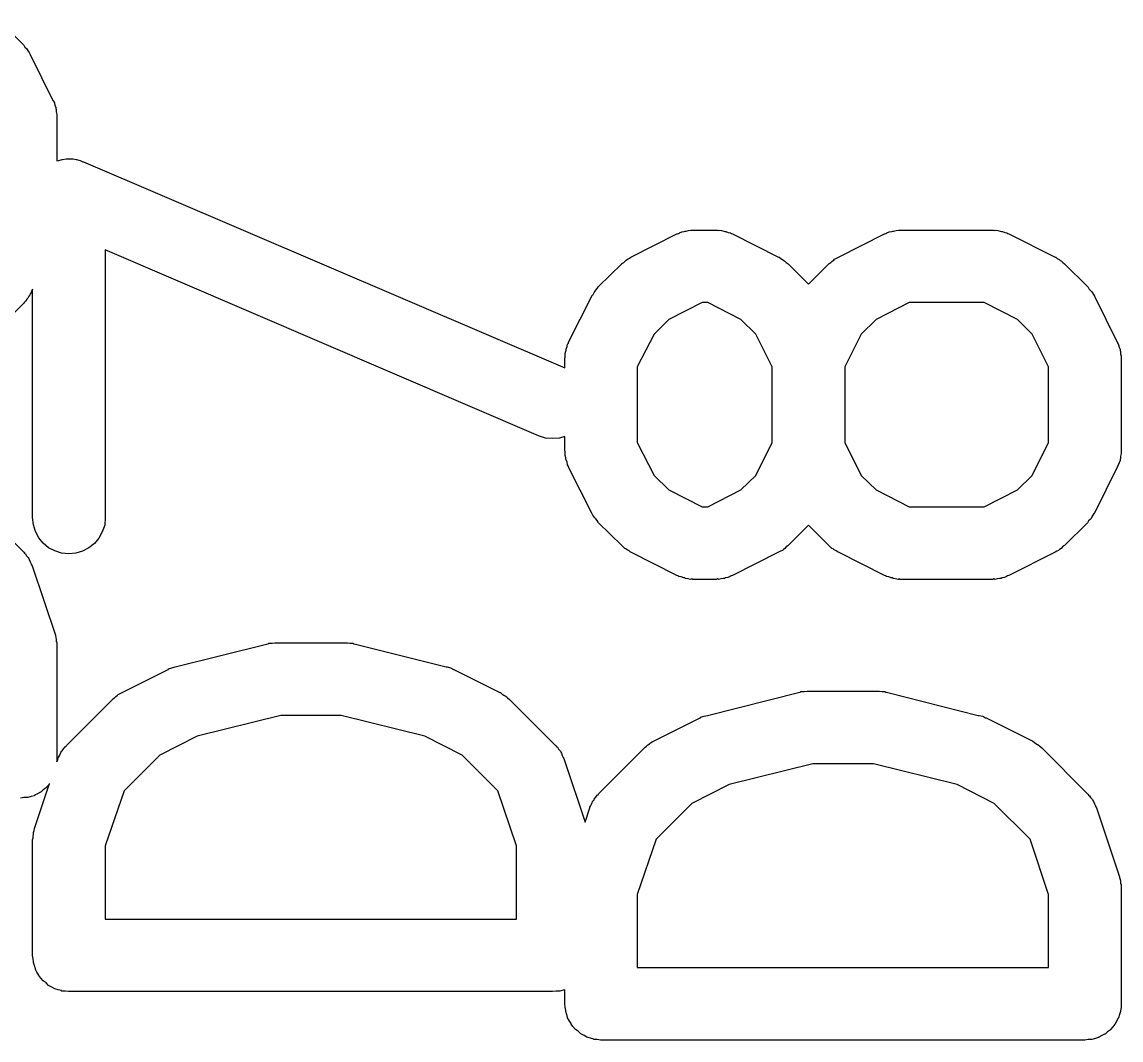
# Model space of a CAD drawing. Extents: x 116.8 to 159.2, y -137.5 to -92.6.
# Drawn here: x 134.455 to 136.727, y -137.313 to -135.209 of the extents above; entities that cross this region are included whole.
import ezdxf

# ---------------------------------------------------------------- set-up
doc = ezdxf.new("R2010")
doc.units = 0
doc.layers.add('BLACK', color=7, linetype='CONTINUOUS')

msp = doc.modelspace()

# ---------------------------------------------------------------- linework, layer by layer
at = {"layer": 'BLACK', "linetype": 'CONTINUOUS'}
for p, q in [((134.41, -135.209), (134.458, -135.256)), ((134.458, -135.256), (134.459, -135.257)), ((134.459, -135.257), (134.461, -135.261)), ((134.461, -135.261), (134.464, -135.264)), ((134.464, -135.264), (134.466, -135.266)), ((134.466, -135.266), (134.468, -135.269)), ((134.468, -135.269), (134.47, -135.272)), ((134.47, -135.272), (134.472, -135.276)), ((134.472, -135.276), (134.519, -135.371)), ((134.519, -135.371), (134.52, -135.372)), ((134.52, -135.372), (134.521, -135.374)), ((134.521, -135.374), (134.522, -135.376)), ((134.522, -135.376), (134.523, -135.381)), ((134.523, -135.381), (134.525, -135.386)), ((134.525, -135.386), (134.525, -135.388)), ((134.525, -135.388), (134.526, -135.39)), ((134.526, -135.39), (134.526, -135.395)), ((134.526, -135.395), (134.527, -135.4)), ((134.527, -135.4), (134.527, -135.403)), ((134.527, -135.403), (134.527, -135.405)), ((134.527, -135.405), (134.527, -135.496)), ((134.527, -135.496), (134.531, -135.495)), ((134.531, -135.495), (134.538, -135.493)), ((134.538, -135.493), (134.539, -135.493)), ((134.539, -135.493), (134.546, -135.492)), ((134.539, -135.493), (134.539, -135.493)), ((134.546, -135.492), (134.553, -135.492)), ((134.553, -135.492), (134.553, -135.492)), ((134.553, -135.492), (134.553, -135.492)), ((134.553, -135.492), (134.561, -135.492)), ((134.561, -135.492), (134.567, -135.493)), ((134.567, -135.493), (134.568, -135.493)), ((134.568, -135.493), (134.568, -135.493)), ((134.568, -135.493), (134.575, -135.495)), ((134.575, -135.495), (134.581, -135.498)), ((134.581, -135.498), (134.582, -135.498)), ((134.582, -135.498), (134.582, -135.498)), ((134.582, -135.498), (135.577, -135.924)), ((135.714, -135.695), (135.809, -135.647)), ((135.809, -135.647), (135.81, -135.647)), ((135.81, -135.647), (135.812, -135.646)), ((135.812, -135.646), (135.814, -135.645)), ((135.814, -135.645), (135.819, -135.643)), ((135.819, -135.643), (135.824, -135.642)), ((135.824, -135.642), (135.826, -135.641)), ((135.826, -135.641), (135.828, -135.641)), ((135.828, -135.641), (135.833, -135.64)), ((135.833, -135.64), (135.838, -135.639)), ((135.838, -135.639), (135.841, -135.639)), ((135.841, -135.639), (135.843, -135.639)), ((135.843, -135.639), (135.89, -135.639)), ((135.89, -135.639), (135.892, -135.639)), ((135.892, -135.639), (135.894, -135.64)), ((135.894, -135.64), (135.896, -135.639)), ((135.896, -135.639), (135.901, -135.64)), ((135.901, -135.64), (135.906, -135.641)), ((135.906, -135.641), (135.908, -135.642)), ((135.908, -135.642), (135.91, -135.642)), ((135.91, -135.642), (135.915, -135.644)), ((135.915, -135.644), (135.92, -135.645)), ((135.92, -135.645), (135.922, -135.646)), ((135.922, -135.646), (135.924, -135.647)), ((135.924, -135.647), (136.019, -135.695)), ((136.143, -135.695), (136.238, -135.647)), ((136.238, -135.647), (136.239, -135.647)), ((136.239, -135.647), (136.241, -135.646)), ((136.241, -135.646), (136.243, -135.645)), ((136.243, -135.645), (136.248, -135.643)), ((136.248, -135.643), (136.253, -135.642)), ((136.253, -135.642), (136.255, -135.641)), ((136.255, -135.641), (136.257, -135.641)), ((136.257, -135.641), (136.262, -135.64)), ((136.262, -135.64), (136.267, -135.639)), ((136.267, -135.639), (136.269, -135.639)), ((136.269, -135.639), (136.271, -135.639)), ((136.271, -135.639), (136.462, -135.639)), ((136.462, -135.639), (136.463, -135.639)), ((136.463, -135.639), (136.465, -135.64)), ((136.465, -135.64), (136.467, -135.639)), ((136.467, -135.639), (136.472, -135.64)), ((136.472, -135.64), (136.477, -135.641)), ((136.477, -135.641), (136.48, -135.642)), ((136.48, -135.642), (136.482, -135.642)), ((136.482, -135.642), (136.487, -135.644)), ((136.487, -135.644), (136.491, -135.645)), ((136.491, -135.645), (136.493, -135.646)), ((136.493, -135.646), (136.495, -135.647)), ((136.495, -135.647), (136.591, -135.695)), ((135.523, -136.064), (134.627, -135.68)), ((134.627, -135.68), (134.627, -136.233)), ((135.695, -135.708), (135.699, -135.706)), ((135.699, -135.706), (135.702, -135.703)), ((135.702, -135.703), (135.704, -135.701)), ((135.704, -135.701), (135.707, -135.699)), ((135.707, -135.699), (135.711, -135.697)), ((135.711, -135.697), (135.714, -135.695)), ((136.019, -135.695), (136.02, -135.695)), ((136.02, -135.695), (136.024, -135.698)), ((136.024, -135.698), (136.027, -135.7)), ((136.027, -135.7), (136.03, -135.702)), ((136.03, -135.702), (136.032, -135.703)), ((136.032, -135.703), (136.035, -135.706)), ((136.035, -135.706), (136.039, -135.709)), ((136.124, -135.708), (136.127, -135.706)), ((136.127, -135.706), (136.13, -135.703)), ((136.13, -135.703), (136.133, -135.701)), ((136.133, -135.701), (136.135, -135.699)), ((136.135, -135.699), (136.139, -135.697)), ((136.139, -135.697), (136.143, -135.695)), ((136.591, -135.695), (136.592, -135.695)), ((136.592, -135.695), (136.595, -135.698)), ((136.595, -135.698), (136.599, -135.7)), ((136.599, -135.7), (136.601, -135.702)), ((136.601, -135.702), (136.604, -135.703)), ((136.604, -135.703), (136.607, -135.706)), ((136.607, -135.706), (136.61, -135.709)), ((135.647, -135.756), (135.695, -135.709)), ((135.695, -135.709), (135.695, -135.708)), ((136.039, -135.709), (136.081, -135.751)), ((136.081, -135.751), (136.123, -135.709)), ((136.123, -135.709), (136.124, -135.708)), ((136.61, -135.709), (136.658, -135.756)), ((134.471, -135.773), (134.469, -135.776)), ((134.472, -135.772), (134.471, -135.773)), ((134.477, -135.761), (134.472, -135.772)), ((134.477, -136.233), (134.477, -135.761)), ((135.633, -135.775), (135.636, -135.772)), ((135.636, -135.772), (135.638, -135.768)), ((135.638, -135.768), (135.64, -135.765)), ((135.64, -135.765), (135.641, -135.763)), ((135.641, -135.763), (135.644, -135.76)), ((135.644, -135.76), (135.647, -135.756)), ((136.658, -135.756), (136.659, -135.757)), ((136.659, -135.757), (136.661, -135.761)), ((136.661, -135.761), (136.664, -135.764)), ((136.664, -135.764), (136.666, -135.766)), ((136.666, -135.766), (136.668, -135.769)), ((136.668, -135.769), (136.67, -135.772)), ((136.67, -135.772), (136.672, -135.776)), ((134.458, -135.791), (134.41, -135.839)), ((134.46, -135.788), (134.458, -135.791)), ((134.463, -135.785), (134.46, -135.788)), ((134.465, -135.782), (134.463, -135.785)), ((134.467, -135.78), (134.465, -135.782)), ((134.469, -135.776), (134.467, -135.78)), ((135.585, -135.871), (135.633, -135.776)), ((135.633, -135.776), (135.633, -135.775)), ((135.861, -135.789), (135.792, -135.824)), ((135.873, -135.789), (135.861, -135.789)), ((135.941, -135.824), (135.873, -135.789)), ((136.289, -135.789), (136.221, -135.824)), ((136.444, -135.789), (136.289, -135.789)), ((136.513, -135.824), (136.444, -135.789)), ((136.672, -135.776), (136.719, -135.871)), ((135.792, -135.824), (135.762, -135.854)), ((135.972, -135.854), (135.941, -135.824)), ((136.221, -135.824), (136.19, -135.854)), ((136.543, -135.854), (136.513, -135.824)), ((135.762, -135.854), (135.727, -135.922)), ((136.006, -135.922), (135.972, -135.854)), ((136.19, -135.854), (136.156, -135.922)), ((136.577, -135.922), (136.543, -135.854)), ((135.579, -135.889), (135.58, -135.887)), ((135.58, -135.885), (135.582, -135.88)), ((135.58, -135.887), (135.58, -135.885)), ((135.582, -135.88), (135.583, -135.875)), ((135.583, -135.875), (135.585, -135.873)), ((135.585, -135.873), (135.585, -135.871)), ((136.719, -135.871), (136.72, -135.872)), ((136.72, -135.872), (136.721, -135.874)), ((136.721, -135.874), (136.722, -135.876)), ((136.722, -135.876), (136.723, -135.881)), ((136.723, -135.881), (136.725, -135.886)), ((136.725, -135.886), (136.725, -135.888)), ((136.725, -135.888), (136.726, -135.89)), ((135.577, -135.904), (135.578, -135.902)), ((135.577, -135.905), (135.577, -135.904)), ((135.577, -135.924), (135.577, -135.905)), ((135.578, -135.894), (135.579, -135.889)), ((135.578, -135.899), (135.578, -135.894)), ((135.578, -135.902), (135.578, -135.899)), ((136.726, -135.89), (136.726, -135.895)), ((136.726, -135.895), (136.727, -135.9)), ((136.727, -135.9), (136.727, -135.903)), ((136.727, -135.903), (136.727, -135.905)), ((136.727, -135.905), (136.727, -136.095)), ((135.727, -135.922), (135.727, -136.078)), ((136.006, -136.078), (136.006, -135.922)), ((136.156, -135.922), (136.156, -136.078)), ((136.577, -136.078), (136.577, -135.922)), ((135.537, -136.069), (135.523, -136.064)), ((135.551, -136.07), (135.537, -136.069)), ((135.566, -136.069), (135.551, -136.07)), ((135.577, -136.066), (135.566, -136.069)), ((135.577, -136.095), (135.577, -136.066)), ((135.727, -136.078), (135.762, -136.146)), ((135.972, -136.146), (136.006, -136.078)), ((136.156, -136.078), (136.19, -136.146)), ((136.543, -136.146), (136.577, -136.078)), ((135.578, -136.097), (135.577, -136.095)), ((135.578, -136.1), (135.578, -136.097)), ((135.578, -136.105), (135.578, -136.1)), ((135.579, -136.11), (135.578, -136.105)), ((135.579, -136.112), (135.579, -136.11)), ((135.58, -136.114), (135.579, -136.112)), ((135.582, -136.119), (135.58, -136.114)), ((136.725, -136.115), (136.723, -136.12)), ((136.726, -136.111), (136.725, -136.113)), ((136.725, -136.113), (136.725, -136.115)), ((136.727, -136.101), (136.726, -136.106)), ((136.726, -136.106), (136.726, -136.111)), ((136.727, -136.095), (136.727, -136.096)), ((136.727, -136.096), (136.727, -136.098)), ((136.727, -136.098), (136.727, -136.101)), ((135.583, -136.124), (135.582, -136.119)), ((135.584, -136.126), (135.583, -136.124)), ((135.585, -136.128), (135.584, -136.126)), ((135.585, -136.129), (135.585, -136.128)), ((135.633, -136.224), (135.585, -136.129)), ((136.719, -136.129), (136.672, -136.224)), ((136.72, -136.127), (136.719, -136.129)), ((136.721, -136.125), (136.72, -136.127)), ((136.723, -136.12), (136.721, -136.125)), ((135.762, -136.146), (135.792, -136.176)), ((135.941, -136.176), (135.972, -136.146)), ((136.19, -136.146), (136.221, -136.176)), ((136.513, -136.176), (136.543, -136.146)), ((135.792, -136.176), (135.861, -136.211)), ((135.873, -136.211), (135.941, -136.176)), ((136.221, -136.176), (136.289, -136.211)), ((136.444, -136.211), (136.513, -136.176)), ((134.363, -136.209), (134.458, -136.304)), ((135.635, -136.228), (135.633, -136.224)), ((135.637, -136.231), (135.635, -136.228)), ((135.861, -136.211), (135.873, -136.211)), ((136.289, -136.211), (136.444, -136.211)), ((136.669, -136.228), (136.667, -136.232)), ((136.671, -136.225), (136.669, -136.228)), ((136.672, -136.224), (136.671, -136.225)), ((134.479, -136.248), (134.477, -136.233)), ((134.483, -136.262), (134.479, -136.248)), ((134.626, -136.249), (134.621, -136.263)), ((134.627, -136.234), (134.626, -136.249)), ((134.627, -136.233), (134.627, -136.234)), ((135.639, -136.234), (135.637, -136.231)), ((135.641, -136.236), (135.639, -136.234)), ((135.644, -136.239), (135.641, -136.236)), ((135.646, -136.243), (135.644, -136.239)), ((135.647, -136.244), (135.646, -136.243)), ((135.695, -136.291), (135.647, -136.244)), ((136.081, -136.249), (136.039, -136.291)), ((136.123, -136.291), (136.081, -136.249)), ((136.658, -136.244), (136.61, -136.291)), ((136.66, -136.24), (136.658, -136.244)), ((136.663, -136.237), (136.66, -136.24)), ((136.665, -136.235), (136.663, -136.237)), ((136.667, -136.232), (136.665, -136.235)), ((134.49, -136.275), (134.483, -136.262)), ((134.621, -136.263), (134.614, -136.276)), ((134.499, -136.286), (134.49, -136.275)), ((134.51, -136.296), (134.499, -136.286)), ((134.523, -136.302), (134.51, -136.296)), ((134.593, -136.296), (134.58, -136.303)), ((134.605, -136.287), (134.593, -136.296)), ((134.614, -136.276), (134.605, -136.287)), ((135.698, -136.294), (135.695, -136.291)), ((135.701, -136.297), (135.698, -136.294)), ((135.703, -136.298), (135.701, -136.297)), ((136.032, -136.297), (136.029, -136.299)), ((136.035, -136.294), (136.032, -136.297)), ((136.038, -136.292), (136.035, -136.294)), ((136.039, -136.291), (136.038, -136.292)), ((136.126, -136.294), (136.123, -136.291)), ((136.129, -136.297), (136.126, -136.294)), ((136.132, -136.298), (136.129, -136.297)), ((136.603, -136.297), (136.6, -136.299)), ((136.606, -136.294), (136.603, -136.297)), ((136.609, -136.292), (136.606, -136.294)), ((136.61, -136.291), (136.609, -136.292)), ((134.458, -136.304), (134.459, -136.305)), ((134.459, -136.305), (134.46, -136.307)), ((134.46, -136.307), (134.462, -136.308)), ((134.462, -136.308), (134.464, -136.312)), ((134.464, -136.312), (134.468, -136.316)), ((134.468, -136.316), (134.469, -136.318)), ((134.469, -136.318), (134.47, -136.32)), ((134.47, -136.32), (134.472, -136.325)), ((134.537, -136.307), (134.523, -136.302)), ((134.552, -136.308), (134.537, -136.307)), ((134.566, -136.307), (134.552, -136.308)), ((134.58, -136.303), (134.566, -136.307)), ((135.706, -136.3), (135.703, -136.298)), ((135.71, -136.302), (135.706, -136.3)), ((135.713, -136.305), (135.71, -136.302)), ((135.714, -136.305), (135.713, -136.305)), ((135.809, -136.353), (135.714, -136.305)), ((136.019, -136.305), (135.924, -136.353)), ((136.023, -136.303), (136.019, -136.305)), ((136.027, -136.301), (136.023, -136.303)), ((136.029, -136.299), (136.027, -136.301)), ((136.134, -136.3), (136.132, -136.298)), ((136.138, -136.302), (136.134, -136.3)), ((136.142, -136.305), (136.138, -136.302)), ((136.143, -136.305), (136.142, -136.305)), ((136.238, -136.353), (136.143, -136.305)), ((136.591, -136.305), (136.495, -136.353)), ((136.594, -136.303), (136.591, -136.305)), ((136.598, -136.301), (136.594, -136.303)), ((136.6, -136.299), (136.598, -136.301)), ((134.472, -136.325), (134.474, -136.329)), ((134.474, -136.329), (134.475, -136.331)), ((134.475, -136.331), (134.476, -136.333)), ((134.476, -136.333), (134.524, -136.476)), ((135.811, -136.354), (135.809, -136.353)), ((135.813, -136.355), (135.811, -136.354)), ((135.818, -136.356), (135.813, -136.355)), ((135.823, -136.358), (135.818, -136.356)), ((135.825, -136.358), (135.823, -136.358)), ((135.827, -136.359), (135.825, -136.358)), ((135.832, -136.36), (135.827, -136.359)), ((135.837, -136.361), (135.832, -136.36)), ((135.84, -136.36), (135.837, -136.361)), ((135.842, -136.361), (135.84, -136.36)), ((135.843, -136.361), (135.842, -136.361)), ((135.89, -136.361), (135.843, -136.361)), ((135.893, -136.36), (135.89, -136.361)), ((135.895, -136.361), (135.893, -136.36)), ((135.9, -136.36), (135.895, -136.361)), ((135.905, -136.359), (135.9, -136.36)), ((135.907, -136.359), (135.905, -136.359)), ((135.909, -136.358), (135.907, -136.359)), ((135.914, -136.357), (135.909, -136.358)), ((135.919, -136.355), (135.914, -136.357)), ((135.921, -136.354), (135.919, -136.355)), ((135.923, -136.353), (135.921, -136.354)), ((135.924, -136.353), (135.923, -136.353)), ((136.24, -136.354), (136.238, -136.353)), ((136.242, -136.355), (136.24, -136.354)), ((136.247, -136.356), (136.242, -136.355)), ((136.252, -136.358), (136.247, -136.356)), ((136.254, -136.358), (136.252, -136.358)), ((136.256, -136.359), (136.254, -136.358)), ((136.261, -136.36), (136.256, -136.359)), ((136.266, -136.361), (136.261, -136.36)), ((136.268, -136.36), (136.266, -136.361)), ((136.27, -136.361), (136.268, -136.36)), ((136.271, -136.361), (136.27, -136.361)), ((136.462, -136.361), (136.271, -136.361)), ((136.464, -136.36), (136.462, -136.361)), ((136.466, -136.361), (136.464, -136.36)), ((136.471, -136.36), (136.466, -136.361)), ((136.476, -136.359), (136.471, -136.36)), ((136.479, -136.359), (136.476, -136.359)), ((136.481, -136.358), (136.479, -136.359)), ((136.486, -136.357), (136.481, -136.358)), ((136.49, -136.355), (136.486, -136.357)), ((136.492, -136.354), (136.49, -136.355)), ((136.495, -136.353), (136.492, -136.354)), ((136.495, -136.353), (136.495, -136.353)), ((134.524, -136.476), (134.524, -136.477)), ((134.524, -136.477), (134.525, -136.481)), ((134.525, -136.481), (134.526, -136.485)), ((134.526, -136.485), (134.526, -136.489)), ((134.526, -136.489), (134.527, -136.492)), ((134.527, -136.492), (134.527, -136.496)), ((134.527, -136.496), (134.527, -136.5)), ((134.527, -136.5), (134.527, -136.738)), ((134.772, -136.542), (134.963, -136.494)), ((134.963, -136.494), (134.964, -136.494)), ((134.964, -136.494), (134.965, -136.493)), ((134.965, -136.493), (134.966, -136.493)), ((134.966, -136.493), (134.972, -136.493)), ((134.972, -136.493), (134.978, -136.492)), ((134.978, -136.492), (134.98, -136.492)), ((134.98, -136.492), (134.981, -136.492)), ((134.981, -136.492), (135.124, -136.492)), ((135.124, -136.492), (135.125, -136.492)), ((135.125, -136.492), (135.126, -136.492)), ((135.126, -136.492), (135.128, -136.492)), ((135.128, -136.492), (135.133, -136.493)), ((135.133, -136.493), (135.139, -136.493)), ((135.139, -136.493), (135.141, -136.494)), ((135.141, -136.494), (135.142, -136.494)), ((135.142, -136.494), (135.332, -136.542)), ((134.662, -136.595), (134.757, -136.547)), ((134.757, -136.547), (134.758, -136.547)), ((134.758, -136.546), (134.765, -136.544)), ((134.758, -136.547), (134.758, -136.546)), ((134.758, -136.547), (134.758, -136.547)), ((134.765, -136.544), (134.772, -136.542)), ((134.772, -136.542), (134.772, -136.542)), ((134.772, -136.542), (134.772, -136.542)), ((135.332, -136.542), (135.333, -136.542)), ((135.333, -136.542), (135.334, -136.542)), ((135.334, -136.542), (135.334, -136.542)), ((135.334, -136.542), (135.341, -136.544)), ((135.341, -136.544), (135.347, -136.547)), ((135.347, -136.547), (135.348, -136.547)), ((135.348, -136.547), (135.348, -136.547)), ((135.348, -136.547), (135.443, -136.595)), ((136.072, -136.593), (136.078, -136.592)), ((136.078, -136.592), (136.08, -136.592)), ((136.08, -136.592), (136.081, -136.592)), ((136.081, -136.592), (136.224, -136.592)), ((136.224, -136.592), (136.225, -136.592)), ((136.225, -136.592), (136.226, -136.592)), ((136.226, -136.592), (136.228, -136.592)), ((136.228, -136.592), (136.233, -136.593)), ((134.547, -136.704), (134.642, -136.609)), ((134.642, -136.609), (134.643, -136.608)), ((134.643, -136.608), (134.646, -136.606)), ((134.646, -136.606), (134.649, -136.603)), ((134.649, -136.603), (134.652, -136.601)), ((134.652, -136.601), (134.654, -136.599)), ((134.654, -136.599), (134.658, -136.597)), ((134.658, -136.597), (134.662, -136.595)), ((135.443, -136.595), (135.444, -136.595)), ((135.444, -136.595), (135.448, -136.598)), ((135.448, -136.598), (135.451, -136.6)), ((135.451, -136.6), (135.454, -136.602)), ((135.454, -136.602), (135.456, -136.603)), ((135.456, -136.603), (135.459, -136.606)), ((135.459, -136.606), (135.463, -136.609)), ((135.463, -136.609), (135.558, -136.704)), ((135.872, -136.642), (136.063, -136.594)), ((136.063, -136.594), (136.064, -136.594)), ((136.064, -136.594), (136.065, -136.593)), ((136.065, -136.593), (136.066, -136.593)), ((136.066, -136.593), (136.072, -136.593)), ((136.233, -136.593), (136.239, -136.593)), ((136.239, -136.593), (136.241, -136.594)), ((136.241, -136.594), (136.242, -136.594)), ((136.242, -136.594), (136.432, -136.642)), ((134.99, -136.642), (134.817, -136.685)), ((135.115, -136.642), (134.99, -136.642)), ((135.288, -136.685), (135.115, -136.642)), ((135.762, -136.695), (135.857, -136.647)), ((135.857, -136.647), (135.858, -136.647)), ((135.858, -136.646), (135.865, -136.644)), ((135.858, -136.647), (135.858, -136.646)), ((135.858, -136.647), (135.858, -136.647)), ((135.865, -136.644), (135.872, -136.642)), ((135.872, -136.642), (135.872, -136.642)), ((135.872, -136.642), (135.872, -136.642)), ((136.432, -136.642), (136.433, -136.642)), ((136.433, -136.642), (136.434, -136.642)), ((136.434, -136.642), (136.434, -136.642)), ((136.434, -136.642), (136.441, -136.644)), ((136.441, -136.644), (136.447, -136.647)), ((136.447, -136.647), (136.448, -136.647)), ((136.448, -136.647), (136.448, -136.647)), ((136.448, -136.647), (136.543, -136.695)), ((134.544, -136.707), (134.546, -136.706)), ((134.546, -136.706), (134.547, -136.704)), ((134.817, -136.685), (134.74, -136.724)), ((135.365, -136.724), (135.288, -136.685)), ((135.558, -136.704), (135.559, -136.705)), ((135.559, -136.705), (135.56, -136.707)), ((135.743, -136.708), (135.746, -136.706)), ((135.746, -136.706), (135.749, -136.703)), ((135.749, -136.703), (135.752, -136.701)), ((135.752, -136.701), (135.754, -136.699)), ((135.754, -136.699), (135.758, -136.697)), ((135.758, -136.697), (135.762, -136.695)), ((136.543, -136.695), (136.544, -136.695)), ((136.544, -136.695), (136.548, -136.698)), ((136.548, -136.698), (136.551, -136.7)), ((136.551, -136.7), (136.554, -136.702)), ((136.554, -136.702), (136.556, -136.703)), ((136.556, -136.703), (136.559, -136.706)), ((136.559, -136.706), (136.563, -136.709)), ((134.53, -136.73), (134.531, -136.728)), ((134.531, -136.728), (134.533, -136.724)), ((134.533, -136.724), (134.535, -136.719)), ((134.535, -136.719), (134.537, -136.717)), ((134.537, -136.717), (134.538, -136.715)), ((134.538, -136.715), (134.541, -136.711)), ((134.541, -136.711), (134.544, -136.707)), ((134.74, -136.724), (134.666, -136.798)), ((135.439, -136.798), (135.365, -136.724)), ((135.56, -136.707), (135.562, -136.708)), ((135.562, -136.708), (135.564, -136.712)), ((135.564, -136.712), (135.568, -136.716)), ((135.568, -136.716), (135.569, -136.718)), ((135.569, -136.718), (135.57, -136.72)), ((135.57, -136.72), (135.572, -136.725)), ((135.572, -136.725), (135.574, -136.729)), ((135.647, -136.804), (135.742, -136.709)), ((135.742, -136.709), (135.743, -136.708)), ((136.563, -136.709), (136.658, -136.804)), ((134.527, -136.738), (134.529, -136.733)), ((134.529, -136.732), (134.53, -136.73)), ((134.529, -136.733), (134.529, -136.732)), ((135.574, -136.729), (135.575, -136.731)), ((135.575, -136.731), (135.576, -136.733)), ((135.576, -136.733), (135.619, -136.863)), ((136.09, -136.742), (135.917, -136.785)), ((136.215, -136.742), (136.09, -136.742)), ((136.388, -136.785), (136.215, -136.742)), ((134.481, -136.876), (134.512, -136.783)), ((134.499, -136.796), (134.494, -136.801)), ((134.505, -136.792), (134.499, -136.796)), ((134.51, -136.786), (134.505, -136.791)), ((134.505, -136.791), (134.505, -136.791)), ((134.505, -136.791), (134.505, -136.792)), ((134.512, -136.783), (134.51, -136.786)), ((135.917, -136.785), (135.84, -136.824)), ((136.465, -136.824), (136.388, -136.785)), ((134.459, -136.812), (134.452, -136.813)), ((134.466, -136.812), (134.459, -136.812)), ((134.467, -136.812), (134.466, -136.812)), ((134.474, -136.81), (134.467, -136.812)), ((134.467, -136.812), (134.467, -136.812)), ((134.48, -136.808), (134.474, -136.81)), ((134.481, -136.808), (134.48, -136.808)), ((134.487, -136.804), (134.481, -136.807)), ((134.481, -136.807), (134.481, -136.808)), ((134.493, -136.801), (134.487, -136.804)), ((134.494, -136.801), (134.493, -136.801)), ((134.494, -136.801), (134.494, -136.801)), ((134.666, -136.798), (134.627, -136.912)), ((135.477, -136.912), (135.439, -136.798)), ((135.633, -136.824), (135.635, -136.819)), ((135.635, -136.819), (135.637, -136.817)), ((135.637, -136.817), (135.638, -136.815)), ((135.638, -136.815), (135.641, -136.811)), ((135.641, -136.811), (135.644, -136.807)), ((135.644, -136.807), (135.646, -136.806)), ((135.646, -136.806), (135.647, -136.804)), ((136.658, -136.804), (136.659, -136.805)), ((136.659, -136.805), (136.66, -136.807)), ((136.66, -136.807), (136.662, -136.808)), ((136.662, -136.808), (136.664, -136.812)), ((136.664, -136.812), (136.668, -136.816)), ((136.668, -136.816), (136.669, -136.818)), ((136.669, -136.818), (136.67, -136.82)), ((135.619, -136.863), (135.629, -136.833)), ((135.629, -136.832), (135.63, -136.83)), ((135.629, -136.833), (135.629, -136.832)), ((135.63, -136.83), (135.631, -136.828)), ((135.631, -136.828), (135.633, -136.824)), ((135.84, -136.824), (135.766, -136.898)), ((136.539, -136.898), (136.465, -136.824)), ((136.67, -136.82), (136.672, -136.825)), ((136.672, -136.825), (136.674, -136.829)), ((136.674, -136.829), (136.675, -136.831)), ((136.675, -136.831), (136.676, -136.833)), ((136.676, -136.833), (136.724, -136.976)), ((134.478, -136.891), (134.479, -136.888)), ((134.479, -136.884), (134.48, -136.88)), ((134.479, -136.888), (134.479, -136.884)), ((134.48, -136.88), (134.481, -136.876)), ((134.477, -136.899), (134.478, -136.895)), ((134.477, -136.9), (134.477, -136.899)), ((134.477, -137.138), (134.477, -136.9)), ((134.478, -136.895), (134.478, -136.891)), ((135.766, -136.898), (135.727, -137.012)), ((136.577, -137.012), (136.539, -136.898)), ((134.627, -136.912), (134.627, -137.063)), ((135.477, -137.063), (135.477, -136.912)), ((136.724, -136.976), (136.724, -136.977)), ((136.724, -136.977), (136.725, -136.981)), ((136.725, -136.981), (136.726, -136.985)), ((136.726, -136.985), (136.726, -136.989)), ((136.726, -136.989), (136.727, -136.992)), ((136.727, -136.992), (136.727, -136.996)), ((136.727, -136.996), (136.727, -137)), ((136.727, -137), (136.727, -137.238)), ((135.727, -137.012), (135.727, -137.163)), ((136.577, -137.163), (136.577, -137.012)), ((134.627, -137.063), (135.477, -137.063)), ((134.478, -137.145), (134.477, -137.138)), ((134.479, -137.152), (134.478, -137.145)), ((134.479, -137.153), (134.479, -137.152)), ((134.479, -137.152), (134.479, -137.152)), ((134.481, -137.159), (134.479, -137.153)), ((134.483, -137.166), (134.481, -137.159)), ((134.483, -137.167), (134.483, -137.166)), ((134.483, -137.166), (134.483, -137.166)), ((134.486, -137.173), (134.483, -137.167)), ((134.49, -137.179), (134.486, -137.173)), ((134.49, -137.18), (134.49, -137.179)), ((134.49, -137.179), (134.49, -137.179)), ((134.494, -137.185), (134.49, -137.18)), ((135.727, -137.163), (136.577, -137.163)), ((134.499, -137.191), (134.494, -137.185)), ((134.505, -137.195), (134.499, -137.191)), ((134.499, -137.191), (134.499, -137.191)), ((134.499, -137.191), (134.499, -137.191)), ((134.51, -137.2), (134.505, -137.195)), ((134.517, -137.204), (134.51, -137.2)), ((134.51, -137.2), (134.51, -137.2)), ((134.51, -137.2), (134.51, -137.2)), ((134.523, -137.207), (134.517, -137.204)), ((134.53, -137.209), (134.523, -137.207)), ((134.523, -137.207), (134.523, -137.207)), ((134.523, -137.207), (134.523, -137.207)), ((134.537, -137.211), (134.53, -137.209)), ((134.537, -137.212), (134.537, -137.211)), ((134.537, -137.211), (134.537, -137.211)), ((134.544, -137.212), (134.537, -137.212)), ((134.551, -137.213), (134.544, -137.212)), ((134.552, -137.213), (134.551, -137.213)), ((135.552, -137.213), (134.552, -137.213)), ((134.552, -137.213), (134.552, -137.213)), ((134.552, -137.213), (134.552, -137.213)), ((134.552, -137.213), (134.552, -137.213)), ((135.559, -137.212), (135.552, -137.213)), ((135.566, -137.212), (135.559, -137.212)), ((135.567, -137.212), (135.566, -137.212)), ((135.574, -137.21), (135.567, -137.212)), ((135.567, -137.212), (135.567, -137.212)), ((135.577, -137.209), (135.574, -137.21)), ((135.577, -137.238), (135.577, -137.209)), ((135.578, -137.245), (135.577, -137.238)), ((135.579, -137.252), (135.578, -137.245)), ((136.727, -137.246), (136.726, -137.253)), ((136.727, -137.238), (136.727, -137.239)), ((136.727, -137.239), (136.727, -137.239)), ((136.727, -137.239), (136.727, -137.239)), ((136.727, -137.239), (136.727, -137.239)), ((136.727, -137.239), (136.727, -137.246)), ((135.579, -137.253), (135.579, -137.252)), ((135.579, -137.252), (135.579, -137.252)), ((135.581, -137.259), (135.579, -137.253)), ((135.583, -137.266), (135.581, -137.259)), ((135.583, -137.267), (135.583, -137.266)), ((135.583, -137.266), (135.583, -137.266)), ((135.586, -137.273), (135.583, -137.267)), ((135.59, -137.279), (135.586, -137.273)), ((136.718, -137.274), (136.715, -137.28)), ((136.721, -137.268), (136.718, -137.274)), ((136.722, -137.267), (136.721, -137.267)), ((136.721, -137.267), (136.721, -137.268)), ((136.724, -137.26), (136.722, -137.267)), ((136.726, -137.254), (136.724, -137.26)), ((136.726, -137.253), (136.726, -137.253)), ((136.726, -137.253), (136.726, -137.254)), ((135.59, -137.28), (135.59, -137.279)), ((135.59, -137.279), (135.59, -137.279)), ((135.594, -137.285), (135.59, -137.28)), ((135.599, -137.291), (135.594, -137.285)), ((135.605, -137.295), (135.599, -137.291)), ((135.599, -137.291), (135.599, -137.291)), ((135.599, -137.291), (135.599, -137.291)), ((135.61, -137.3), (135.605, -137.295)), ((136.699, -137.296), (136.694, -137.301)), ((136.705, -137.292), (136.699, -137.296)), ((136.71, -137.286), (136.705, -137.291)), ((136.705, -137.291), (136.705, -137.291)), ((136.705, -137.291), (136.705, -137.292)), ((136.714, -137.28), (136.71, -137.286)), ((136.715, -137.28), (136.714, -137.28)), ((136.714, -137.28), (136.714, -137.28)), ((135.617, -137.304), (135.61, -137.3)), ((135.61, -137.3), (135.61, -137.3)), ((135.61, -137.3), (135.61, -137.3)), ((135.623, -137.307), (135.617, -137.304)), ((135.63, -137.309), (135.623, -137.307)), ((135.623, -137.307), (135.623, -137.307)), ((135.623, -137.307), (135.623, -137.307)), ((135.637, -137.311), (135.63, -137.309)), ((135.637, -137.312), (135.637, -137.311)), ((135.637, -137.311), (135.637, -137.311)), ((135.644, -137.312), (135.637, -137.312)), ((135.651, -137.313), (135.644, -137.312)), ((135.652, -137.313), (135.651, -137.313)), ((136.652, -137.313), (135.652, -137.313)), ((135.652, -137.313), (135.652, -137.313)), ((135.652, -137.313), (135.652, -137.313)), ((135.652, -137.313), (135.652, -137.313)), ((136.659, -137.312), (136.652, -137.313)), ((136.666, -137.312), (136.659, -137.312)), ((136.667, -137.312), (136.666, -137.312)), ((136.674, -137.31), (136.667, -137.312)), ((136.667, -137.312), (136.667, -137.312)), ((136.68, -137.308), (136.674, -137.31)), ((136.681, -137.308), (136.68, -137.308)), ((136.687, -137.304), (136.681, -137.307)), ((136.681, -137.307), (136.681, -137.308)), ((136.693, -137.301), (136.687, -137.304)), ((136.694, -137.301), (136.693, -137.301)), ((136.694, -137.301), (136.694, -137.301))]:
    msp.add_line(p, q, dxfattribs=at)

doc.saveas('drawing.dxf')
